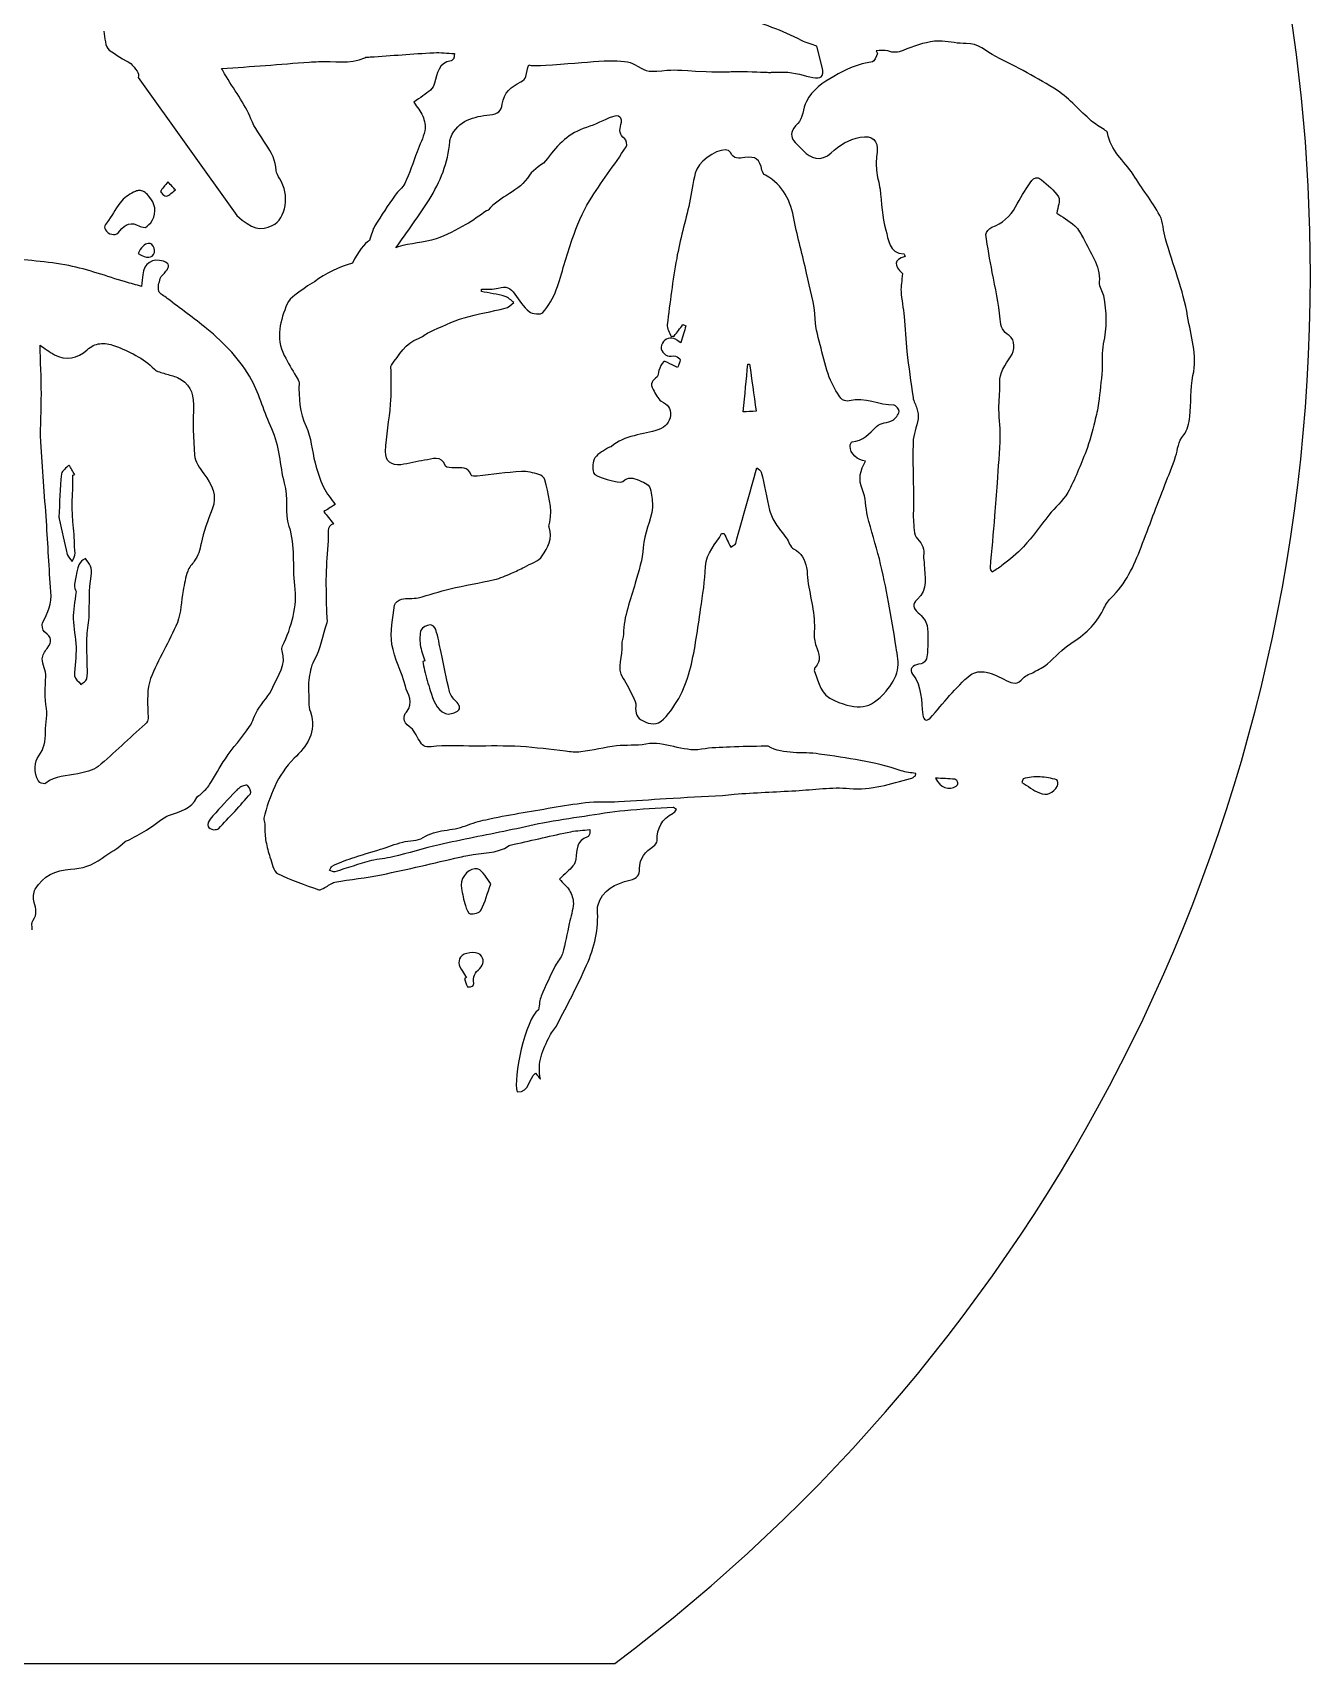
# Model space of a CAD drawing. Extents: x 41.4 to 91.4, y 155.5 to 200.5.
# Drawn here: x 72.98 to 91.42, y 155.49 to 179.03 of the extents above; entities that cross this region are included whole.
import ezdxf

# ---------------------------------------------------------------- set-up
doc = ezdxf.new("R2010")
doc.units = 0
doc.layers.add('Layer_1', color=7, linetype='CONTINUOUS')

msp = doc.modelspace()

# ---------------------------------------------------------------- linework, layer by layer
at = {"layer": 'Layer_1', "color": 7}
for points in [[(86.109748, 178.901577), (86.109748, 178.901577)], [(84.375075, 178.528953), (84.300658, 178.832675)], [(75.708315, 178.510214), (75.709969, 178.510214)], [(74.502809, 178.377369), (75.928801, 176.388585)], [(82.982153, 177.33447), (82.982153, 177.33447)], [(74.51769, 176.749079), (74.51769, 176.749079)], [(74.932204, 176.874758), (74.932204, 176.874758)], [(87.492197, 176.93043), (87.492197, 176.93043)], [(74.649432, 175.983992), (74.649432, 175.983992)], [(79.457132, 175.290563), (79.459336, 175.321983)], [(73.951042, 174.537052), (73.951042, 174.537052)], [(83.304064, 174.239949), (83.328868, 174.239949)], [(83.304064, 174.239949), (83.304064, 174.239949)], [(73.505108, 172.784187), (73.505108, 172.784187)], [(82.925928, 171.799717), (82.961206, 171.799717)], [(73.741029, 171.437019), (73.741029, 171.437019)], [(78.718503, 170.481762), (78.718503, 170.481762)], [(85.725, 168.299501), (85.727204, 168.333125)], [(86.014938, 168.268081), (86.014938, 168.268081)], [(87.521409, 168.28627), (87.521409, 168.28627)], [(76.0418, 168.162248), (76.0418, 168.162248)], [(79.361219, 166.960599), (79.361219, 166.960599)], [(79.331453, 165.749578), (79.331453, 165.749578)]]:
    msp.add_lwpolyline(points, dxfattribs=at)
at = {"layer": 'Layer_1', "color": 1}
msp.add_lwpolyline([(51.463664, 155.493119), (81.384181, 155.493119)], dxfattribs=at)
for points in [[(91.424016, 175.524832), (91.424016, 189.331848), (80.231216, 200.524649), (66.424199, 200.524649)], [(81.384181, 155.493119), (87.47877, 160.052419), (91.424016, 167.327687), (91.424016, 175.524832)]]:
    msp.add_open_spline(points, degree=3, dxfattribs=at)
at = {"layer": 'Layer_1', "color": 7}
for points in [[(84.079622, 178.9126), (83.800222, 179.057945), (83.506646, 179.159014), (83.209254, 179.252148)], [(74.005612, 179.046546), (74.023618, 178.952354), (74.025424, 178.819797), (74.086091, 178.775347)], [(84.300658, 178.832675), (84.226928, 178.858778), (84.148414, 178.876617), (84.079622, 178.9126)], [(85.996199, 178.900473), (85.84274, 178.884245), (85.690845, 178.826743), (85.545854, 178.768182)], [(86.109748, 178.901577), (86.07167, 178.904117), (86.033681, 178.904565), (85.996199, 178.900473)], [(86.454257, 178.870157), (86.340222, 178.865924), (86.223983, 178.893864), (86.109748, 178.901577)], [(86.881451, 178.682191), (86.743867, 178.751336), (86.633115, 178.876507), (86.454257, 178.870157)], [(74.086091, 178.775347), (74.185574, 178.703028), (74.291427, 178.639991), (74.39973, 178.579666)], [(77.105095, 178.608328), (77.327698, 178.62385), (77.557269, 178.561344), (77.773169, 178.664002)], [(77.773169, 178.664002), (77.796085, 178.675291), (77.825733, 178.672726), (77.852544, 178.674475)], [(77.852544, 178.674475), (78.158755, 178.696009), (78.464856, 178.719476), (78.77142, 178.736762)], [(78.77142, 178.736762), (78.869139, 178.742068), (78.967519, 178.728656), (79.070177, 178.724084)], [(79.021119, 178.618251), (78.833088, 178.591101), (78.823168, 178.434321), (78.781893, 178.297443)], [(79.058603, 178.654632), (79.049093, 178.640183), (79.035574, 178.620368), (79.021119, 178.618251)], [(79.070177, 178.724084), (79.063122, 178.679282), (79.064953, 178.66451), (79.058603, 178.654632)], [(80.600352, 178.571397), (81.178202, 178.615141), (81.522248, 178.656571), (81.669709, 178.566988)], [(85.177091, 178.726842), (85.151691, 178.683803), (85.130304, 178.606183), (85.101024, 178.603369)], [(85.326471, 178.761566), (85.275318, 178.779911), (85.211996, 178.765057), (85.154493, 178.765424)], [(85.154493, 178.765424), (85.161916, 178.752724), (85.16933, 178.739545), (85.177091, 178.726842)], [(85.545854, 178.768182), (85.466479, 178.736079), (85.404788, 178.733299), (85.326471, 178.761566)], [(87.772215, 178.188853), (87.488228, 178.373714), (87.184487, 178.528733), (86.881451, 178.682191)], [(74.39973, 178.579666), (74.42901, 178.543682), (74.459747, 178.508512), (74.489028, 178.472178)], [(74.489028, 178.472178), (74.507739, 178.449262), (74.511275, 178.402766), (74.502809, 178.377369)], [(75.751862, 178.429185), (75.73634, 178.45529), (75.722426, 178.482697), (75.708315, 178.510214)], [(75.709969, 178.510214), (76.131539, 178.532791), (76.55194, 178.570118), (76.972803, 178.601162)], [(76.131098, 177.780404), (76.044668, 178.003007), (75.879568, 178.212579), (75.751862, 178.429185)], [(76.972803, 178.601162), (77.016901, 178.604352), (77.060998, 178.605139), (77.105095, 178.608328)], [(80.027089, 178.315082), (80.057427, 178.329532), (80.097224, 178.364031), (80.100399, 178.392253)], [(80.100399, 178.392253), (80.107115, 178.454695), (80.121368, 178.510239), (80.143945, 178.559269)], [(80.143945, 178.559269), (80.165112, 178.550464), (80.26098, 178.54563), (80.600352, 178.571397)], [(81.669709, 178.566988), (81.816818, 178.477383), (81.841732, 178.4524), (82.063277, 178.476036)], [(82.063277, 178.476036), (82.284468, 178.499658), (82.235257, 178.482313), (82.702688, 178.465013)], [(82.702688, 178.465013), (83.169766, 178.447374), (82.97265, 178.479415), (83.36635, 178.462258)], [(83.36635, 178.462258), (83.759698, 178.445322), (83.514032, 178.455982), (83.821654, 178.455643)], [(83.821654, 178.455643), (84.128923, 178.455925), (84.449511, 178.225564), (84.375075, 178.528953)], [(84.544848, 178.393907), (84.387157, 178.307476), (84.235307, 178.19851), (84.148524, 178.03341)], [(85.101024, 178.603369), (84.895707, 178.582908), (84.718062, 178.489157), (84.544848, 178.393907)], [(78.724015, 178.197122), (78.654165, 178.139266), (78.576729, 178.09012), (78.481479, 178.022387)], [(78.781893, 178.297443), (78.770971, 178.26146), (78.751884, 178.220405), (78.724015, 178.197122)], [(79.758094, 177.993174), (79.781039, 178.160391), (79.88633, 178.24876), (80.027089, 178.315082)], [(88.261142, 177.753395), (88.0971, 177.897328), (87.95319, 178.071383), (87.772215, 178.188853)], [(78.481479, 178.022387), (78.530162, 177.949715), (78.583499, 177.891441), (78.611016, 177.822297)], [(79.579501, 177.839383), (79.69627, 177.851744), (79.745041, 177.897571), (79.758094, 177.993174)], [(84.148524, 178.03341), (84.09596, 177.932869), (84.101339, 177.785563), (84.027258, 177.71536)], [(76.497104, 177.037917), (76.488298, 177.316258), (76.230934, 177.523582), (76.131098, 177.780404)], [(78.611016, 177.822297), (78.636783, 177.757033), (78.65454, 177.676752), (78.640782, 177.610077)], [(79.01616, 177.514167), (79.121993, 177.762169), (79.351607, 177.815747), (79.579501, 177.839383)], [(81.349452, 177.812374), (81.222452, 177.76616), (81.103038, 177.698051), (80.974627, 177.657482)], [(81.47127, 177.699375), (81.498787, 177.800975), (81.449652, 177.849063), (81.349452, 177.812374)], [(81.529149, 177.495424), (81.445893, 177.551163), (81.449045, 177.617883), (81.47127, 177.699375)], [(84.027258, 177.71536), (83.821939, 177.520627), (84.01168, 177.428594), (84.109388, 177.319589)], [(88.448004, 177.626062), (88.385915, 177.669101), (88.317586, 177.704006), (88.261142, 177.753395)], [(78.640782, 177.610077), (78.619248, 177.505655), (78.56789, 177.408359), (78.529437, 177.307461)], [(78.703068, 176.615134), (78.862877, 176.869839), (78.979248, 177.147918), (79.001826, 177.455188)], [(79.001826, 177.455188), (79.003237, 177.471754), (79.009443, 177.498644), (79.01616, 177.514167)], [(80.974627, 177.657482), (80.72733, 177.578812), (80.557378, 177.417088), (80.412387, 177.208243)], [(81.548441, 177.376914), (81.565742, 177.40268), (81.552799, 177.479549), (81.529149, 177.495424)], [(84.506263, 177.290373), (84.620563, 177.402556), (84.75947, 177.486585), (84.927392, 177.516924)], [(84.927392, 177.516924), (85.101311, 177.547968), (85.191402, 177.471901), (85.168825, 177.299743)], [(88.497063, 177.57921), (88.494523, 177.596849), (88.467054, 177.613009), (88.448004, 177.626062)], [(88.864172, 176.978385), (88.738936, 177.176646), (88.53093, 177.324505), (88.497063, 177.57921)], [(78.529437, 177.307461), (78.471228, 177.154356), (78.421134, 176.99737), (78.353048, 176.84885)], [(80.412387, 177.208243), (80.34677, 177.113346), (80.210928, 177.064925), (80.151661, 176.967911)], [(81.019275, 176.600252), (81.182258, 176.866952), (81.374875, 177.115858), (81.548441, 177.376914)], [(82.982153, 177.33447), (82.819875, 177.335035), (82.581685, 177.154774), (82.543938, 176.996024)], [(83.052708, 177.296988), (83.043903, 177.316744), (83.006494, 177.334117), (82.982153, 177.33447)], [(83.259964, 177.222022), (83.173536, 177.208983), (83.097864, 177.197496), (83.052708, 177.296988)], [(83.507461, 177.042878), (83.476417, 177.197748), (83.417314, 177.246363), (83.259964, 177.222022)], [(84.109388, 177.319589), (84.197935, 177.219752), (84.363035, 177.150673), (84.506263, 177.290373)], [(85.168825, 177.299743), (85.157536, 177.214021), (85.153655, 177.125648), (85.161106, 177.03957)], [(76.547816, 176.916098), (76.523827, 176.953845), (76.498515, 177.000875), (76.497104, 177.037917)], [(82.543938, 176.996024), (82.510424, 176.855265), (82.492652, 176.710849), (82.461255, 176.569383)], [(83.559275, 176.966811), (83.535286, 176.980216), (83.513106, 177.014656), (83.507461, 177.042878)], [(85.161106, 177.03957), (85.169234, 176.948201), (85.199118, 176.858638), (85.211818, 176.767271)], [(89.25002, 176.388585), (89.135368, 176.593197), (88.989408, 176.779771), (88.864172, 176.978385)], [(74.464774, 176.735298), (74.39316, 176.701432), (74.318041, 176.658813), (74.266888, 176.600252)], [(74.51769, 176.749079), (74.501039, 176.748515), (74.483383, 176.744104), (74.464774, 176.735298)], [(74.65329, 176.671358), (74.610163, 176.719514), (74.567663, 176.751131), (74.51769, 176.749079)], [(74.932204, 176.874758), (74.88846, 176.818314), (74.849897, 176.779266), (74.828025, 176.731993)], [(74.909604, 176.664192), (74.957934, 176.681493), (74.997203, 176.723789), (75.040242, 176.756245)], [(75.040242, 176.756245), (75.012725, 176.786231), (74.985474, 176.816194), (74.932204, 176.874758)], [(76.439779, 176.242513), (76.640157, 176.340588), (76.694572, 176.688204), (76.547816, 176.916098)], [(78.353048, 176.84885), (78.323767, 176.784292), (78.253917, 176.739402), (78.211937, 176.679077)], [(80.151661, 176.967911), (80.006317, 176.729786), (79.72156, 176.66816), (79.554697, 176.463549)], [(83.973238, 176.31748), (83.922791, 176.595116), (83.818214, 176.826052), (83.559275, 176.966811)], [(85.211818, 176.767271), (85.239674, 176.570066), (85.237049, 176.364444), (85.295605, 176.177469)], [(87.169185, 176.513158), (87.232685, 176.631694), (87.305069, 176.745732), (87.378094, 176.859324)], [(87.378094, 176.859324), (87.406934, 176.904036), (87.445943, 176.940183), (87.492197, 176.93043)], [(87.492197, 176.93043), (87.507606, 176.927184), (87.523769, 176.91859), (87.540702, 176.903971)], [(87.540702, 176.903971), (87.629249, 176.827418), (87.728182, 176.752387), (87.787096, 176.655373)], [(74.266888, 176.600252), (74.192452, 176.514527), (74.141697, 176.408253), (74.073964, 176.315826)], [(74.706757, 176.313068), (74.772373, 176.441832), (74.754537, 176.558469), (74.65329, 176.671358)], [(74.828025, 176.731993), (74.823791, 176.722821), (74.891612, 176.657842), (74.909604, 176.664192)], [(78.211937, 176.679077), (78.111042, 176.534085), (78.011867, 176.387284), (77.919792, 176.237001)], [(78.224064, 175.922809), (78.388456, 176.150703), (78.553843, 176.377714), (78.703068, 176.615134)], [(80.769576, 176.046281), (80.838367, 176.236428), (80.9145, 176.428449), (81.019275, 176.600252)], [(82.461255, 176.569383), (82.401283, 176.301624), (82.325633, 176.036688), (82.276597, 175.766813)], [(86.824673, 176.216605), (86.976368, 176.275166), (87.091221, 176.368169), (87.169185, 176.513158)], [(87.787096, 176.655373), (87.818141, 176.60422), (87.774345, 176.507934), (87.763395, 176.422209)], [(74.073964, 176.315826), (74.036216, 176.263967), (73.986461, 176.217643), (74.048606, 176.15873)], [(74.239879, 176.165342), (74.317138, 176.266942), (74.404581, 176.30189), (74.520998, 176.23204)], [(74.608092, 176.216055), (74.634194, 176.240749), (74.684884, 176.269677), (74.706757, 176.313068)], [(75.928801, 176.388585), (76.144349, 176.188208), (76.273268, 176.161021), (76.439779, 176.242513)], [(79.532096, 176.453629), (79.43226, 176.387307), (79.336657, 176.313599), (79.232235, 176.255743)], [(79.554697, 176.463549), (79.550096, 176.457905), (79.538813, 176.458201), (79.532096, 176.453629)], [(84.150177, 175.553493), (84.100083, 175.809962), (84.019805, 176.060305), (83.973238, 176.31748)], [(87.763395, 176.422209), (87.83889, 176.370351), (87.938503, 176.313091), (88.022464, 176.238655)], [(89.331602, 176.052343), (89.2995, 176.163821), (89.304001, 176.291924), (89.25002, 176.388585)], [(74.048606, 176.15873), (74.109989, 176.100521), (74.182729, 176.090587), (74.239879, 176.165342)], [(74.520998, 176.23204), (74.537226, 176.222162), (74.560814, 176.224154), (74.608092, 176.216055)], [(77.919792, 176.237001), (77.885925, 176.181262), (77.87316, 176.112713), (77.843174, 176.026988)], [(78.80394, 176.051793), (78.627199, 175.996054), (78.436193, 175.986241), (78.257688, 175.934383)], [(79.232235, 176.255743), (79.093593, 176.179543), (78.953518, 176.098712), (78.80394, 176.051793)], [(80.538063, 175.315368), (80.625199, 175.555609), (80.682792, 175.806039), (80.769576, 176.046281)], [(85.295605, 176.177469), (85.336527, 176.046944), (85.331608, 175.841625), (85.556327, 175.833511)], [(86.74034, 176.112425), (86.736445, 176.144175), (86.786926, 176.202138), (86.824673, 176.216605)], [(86.831842, 175.566173), (86.799383, 175.748203), (86.762565, 175.929334), (86.74034, 176.112425)], [(88.022464, 176.238655), (88.076442, 176.19103), (88.116193, 176.121022), (88.14759, 176.053997)], [(88.14759, 176.053997), (88.241782, 175.852561), (88.395395, 175.673858), (88.376345, 175.427266)], [(89.651307, 174.933377), (89.587807, 175.313672), (89.439552, 175.679457), (89.331602, 176.052343)], [(74.649432, 175.983992), (74.596648, 175.979787), (74.536379, 175.922543), (74.502258, 175.836818)], [(74.502258, 175.836818), (74.6282, 175.76203), (74.707837, 175.764609), (74.738176, 175.851703)], [(74.69849, 175.96966), (74.683758, 175.981034), (74.667025, 175.985403), (74.649432, 175.983992)], [(74.738176, 175.851703), (74.749465, 175.884153), (74.727057, 175.948141), (74.69849, 175.96966)], [(77.843174, 176.026988), (77.768385, 175.990652), (77.679485, 175.862439), (77.59623, 175.701219)], [(78.257688, 175.934383), (78.246399, 175.930855), (78.235364, 175.926336), (78.224064, 175.922809)], [(85.573416, 175.793825), (85.408668, 175.746552), (85.409131, 175.674275), (85.536484, 175.547981)], [(85.556327, 175.833511), (85.562338, 175.833231), (85.567404, 175.80828), (85.573416, 175.793825)], [(73.50125, 175.663737), (73.189747, 175.723357), (72.869956, 175.744258), (72.553158, 175.771775)], [(74.322009, 175.428369), (74.048959, 175.508447), (73.779944, 175.610115), (73.50125, 175.663737)], [(74.868264, 175.726577), (74.710219, 175.776671), (74.586945, 175.699004), (74.568953, 175.531445)], [(74.823063, 175.476875), (74.83613, 175.516386), (74.876223, 175.547033), (74.904092, 175.581605)], [(74.904092, 175.581605), (74.954186, 175.645105), (74.967042, 175.694827), (74.868264, 175.726577)], [(77.59623, 175.701219), (77.396205, 175.6416), (77.214081, 175.554949), (77.047217, 175.431124)], [(82.276597, 175.766813), (82.219094, 175.450374), (82.179098, 175.130072), (82.140998, 174.810455)], [(86.945391, 174.892588), (86.930574, 175.118718), (86.8717, 175.341451), (86.831842, 175.566173)], [(74.553521, 175.363326), (74.46956, 175.386976), (74.395386, 175.406836), (74.322009, 175.428369)], [(74.568953, 175.531445), (74.563647, 175.480293), (74.559533, 175.428942), (74.553521, 175.363326)], [(74.801566, 175.297178), (74.785, 175.350448), (74.803533, 175.419725), (74.823063, 175.476875)], [(76.916579, 175.348441), (76.823799, 175.2733), (76.691552, 175.211146), (76.653099, 175.113074)], [(77.047217, 175.431124), (77.005942, 175.400785), (76.956443, 175.380547), (76.916579, 175.348441)], [(79.459336, 175.321983), (79.540828, 175.326922), (79.626023, 175.317569), (79.70187, 175.340175)], [(79.70187, 175.340175), (79.811584, 175.372981), (79.879715, 175.343392), (79.941098, 175.253081)], [(84.277508, 174.88873), (84.274968, 175.120505), (84.193216, 175.332301), (84.150177, 175.553493)], [(85.536484, 175.547981), (85.526973, 175.4425), (85.510599, 175.366653), (85.515537, 175.292217)], [(88.376345, 175.427266), (88.371773, 175.363413), (88.421568, 175.297509), (88.435327, 175.230481)], [(74.922834, 175.191345), (74.879443, 175.224859), (74.815325, 175.253434), (74.801566, 175.297178)], [(75.493894, 174.75313), (75.308333, 174.904825), (75.112982, 175.045295), (74.922834, 175.191345)], [(76.653099, 175.113074), (76.559613, 174.875654), (76.478805, 174.621939), (76.61286, 174.366175)], [(79.799437, 175.219457), (79.687253, 175.251207), (79.571432, 175.267633), (79.457132, 175.290563)], [(79.927868, 175.129609), (79.885182, 175.160653), (79.846709, 175.206052), (79.799437, 175.219457)], [(79.803295, 175.04803), (79.848803, 175.058952), (79.886593, 175.10174), (79.927868, 175.129609)], [(79.941098, 175.253081), (80.002482, 175.163123), (80.0636, 175.0673), (80.14615, 175.000625)], [(80.345139, 174.985743), (80.426983, 175.081346), (80.495024, 175.196834), (80.538063, 175.315368)], [(85.515537, 175.292217), (85.523299, 175.171214), (85.548193, 175.050522), (85.560188, 174.929519)], [(88.435327, 175.230481), (88.483657, 174.998353), (88.485689, 174.768342), (88.433673, 174.533745)], [(78.706926, 174.703521), (78.872026, 174.776549), (79.035077, 174.858566), (79.20688, 174.910777)], [(79.20688, 174.910777), (79.401614, 174.970396), (79.605386, 174.998641), (79.803295, 175.04803)], [(80.14615, 175.000625), (80.190952, 174.964642), (80.317622, 174.95396), (80.345139, 174.985743)], [(84.361294, 174.470355), (84.32778, 174.608644), (84.278566, 174.74903), (84.277508, 174.88873)], [(85.560188, 174.929519), (85.576416, 174.760891), (85.582625, 174.591578), (85.600977, 174.422953)], [(87.074925, 174.655013), (86.990259, 174.712516), (86.952447, 174.776524), (86.945391, 174.892588)], [(89.729028, 174.076237), (89.796761, 174.37504), (89.69752, 174.655035), (89.651307, 174.933377)], [(76.139367, 174.013951), (75.981676, 174.304287), (75.749658, 174.543227), (75.493894, 174.75313)], [(78.54983, 174.612569), (78.605922, 174.631281), (78.65154, 174.67883), (78.706926, 174.703521)], [(82.267778, 174.598238), (82.185228, 174.642688), (82.111873, 174.61249), (82.069892, 174.544771)], [(82.140998, 174.810455), (82.135015, 174.756833), (82.176363, 174.698026), (82.196119, 174.641232)], [(82.196119, 174.641232), (82.210935, 174.642925), (82.226503, 174.644994), (82.241319, 174.646744)], [(82.241319, 174.646744), (82.2833, 174.70213), (82.324818, 174.757079), (82.366445, 174.812109)], [(82.408339, 174.796674), (82.386833, 174.719769), (82.365144, 174.642423), (82.338333, 174.547526)], [(82.366445, 174.812109), (82.380557, 174.80717), (82.394583, 174.80198), (82.408339, 174.796674)], [(87.096425, 174.347436), (87.158514, 174.437041), (87.168787, 174.591513), (87.074925, 174.655013)], [(73.106029, 173.813308), (73.104618, 174.048963), (73.093636, 174.285192), (73.087286, 174.515556)], [(73.087286, 174.515556), (73.152903, 174.471458), (73.219953, 174.417616), (73.295095, 174.377752)], [(73.295095, 174.377752), (73.455962, 174.292027), (73.629551, 174.321152), (73.767487, 174.448858)], [(73.767487, 174.448858), (73.823579, 174.500541), (73.884852, 174.528851), (73.951042, 174.537052)], [(73.951042, 174.537052), (74.017231, 174.545265), (74.087942, 174.533666), (74.163259, 174.505633)], [(74.163259, 174.505633), (74.375984, 174.427316), (74.574135, 174.331318), (74.738176, 174.169393)], [(78.15957, 174.227271), (78.272107, 174.372266), (78.355802, 174.546953), (78.54983, 174.612569)], [(82.069892, 174.544771), (82.021209, 174.466455), (82.072799, 174.400463), (82.142652, 174.363421)], [(82.338333, 174.547526), (82.298822, 174.576101), (82.284358, 174.589066), (82.267778, 174.598238)], [(84.479805, 174.051983), (84.428652, 174.18745), (84.395866, 174.329597), (84.361294, 174.470355)], [(85.600977, 174.422953), (85.625333, 174.201406), (85.65526, 173.980677), (85.688068, 173.759841)], [(88.433673, 174.533745), (88.407229, 174.412742), (88.426646, 174.281749), (88.417135, 174.156162)], [(74.738176, 174.169393), (74.775218, 174.133057), (74.839997, 174.122496), (74.893619, 174.103799)], [(76.61286, 174.366175), (76.666482, 174.263867), (76.725992, 174.164257), (76.782083, 174.063007)], [(78.156263, 174.134115), (78.156545, 174.165865), (78.14371, 174.207163), (78.15957, 174.227271)], [(82.020283, 174.148447), (82.008289, 174.120224), (82.015629, 174.074363), (81.996579, 174.060252)], [(82.090839, 174.277981), (82.054855, 174.251875), (82.039686, 174.19466), (82.020283, 174.148447)], [(82.211003, 174.230576), (82.169728, 174.248215), (82.109889, 174.291386), (82.090839, 174.277981)], [(82.142652, 174.363421), (82.174049, 174.346854), (82.223062, 174.366528), (82.261162, 174.357356)], [(82.289275, 174.194748), (82.26283, 174.206742), (82.237109, 174.218934), (82.211003, 174.230576)], [(82.261162, 174.357356), (82.287268, 174.351006), (82.32786, 174.322431), (82.32786, 174.304439)], [(82.32786, 174.304439), (82.327296, 174.26775), (82.303025, 174.231437), (82.289275, 174.194748)], [(83.236813, 173.553686), (83.261169, 173.802041), (83.282536, 174.021226), (83.304064, 174.239949)], [(83.328868, 174.239949), (83.359207, 174.024401), (83.389103, 173.809139), (83.423675, 173.563606)], [(86.939326, 173.984185), (86.931904, 174.102718), (87.020925, 174.238427), (87.096425, 174.347436)], [(88.417135, 174.156162), (88.404435, 173.997057), (88.386488, 173.83906), (88.365322, 173.681016)], [(74.893619, 174.103799), (74.951827, 174.083677), (75.014269, 174.074428), (75.070008, 174.048675)], [(75.070008, 174.048675), (75.23546, 173.973181), (75.301122, 173.837824), (75.300417, 173.658966)], [(76.432063, 173.310049), (76.322349, 173.539002), (76.260017, 173.791701), (76.139367, 174.013951)], [(76.782083, 174.063007), (76.799017, 174.032668), (76.828695, 174.000743), (76.827284, 173.970404)], [(76.827284, 173.970404), (76.817068, 173.753798), (76.835722, 173.54954), (76.928156, 173.344223)], [(78.146893, 173.665581), (78.159593, 173.821156), (78.153808, 173.977835), (78.156263, 174.134115)], [(81.996579, 174.060252), (81.929199, 174.011219), (81.884133, 173.961562), (81.937047, 173.877248)], [(84.64627, 173.748814), (84.581712, 173.844064), (84.520374, 173.945091), (84.479805, 174.051983)], [(86.928853, 173.641327), (86.934159, 173.75598), (86.946382, 173.866357), (86.939326, 173.984185)], [(89.683277, 173.484231), (89.705855, 173.680728), (89.686353, 173.885384), (89.729028, 174.076237)], [(73.098863, 173.119326), (73.087913, 173.350043), (73.107779, 173.581885), (73.106029, 173.813308)], [(81.937047, 173.877248), (81.973736, 173.81869), (81.999732, 173.737706), (82.053354, 173.709128)], [(82.053354, 173.709128), (82.145076, 173.660798), (82.199494, 173.605787), (82.187852, 173.502423)], [(84.768642, 173.710782), (84.733011, 173.700566), (84.665673, 173.720236), (84.64627, 173.748814)], [(85.414666, 173.649046), (85.197002, 173.646224), (84.993009, 173.775693), (84.768642, 173.710782)], [(85.688068, 173.759841), (85.696196, 173.705157), (85.729631, 173.654865), (85.743742, 173.600537)], [(88.365322, 173.681016), (88.353327, 173.591055), (88.334232, 173.501164), (88.311301, 173.413675)], [(75.300417, 173.658966), (75.299288, 173.415902), (75.294374, 173.172113), (75.316952, 172.930813)], [(78.074684, 172.979869), (78.087384, 173.209174), (78.128549, 173.436628), (78.146893, 173.665581)], [(82.187852, 173.502423), (82.176225, 173.399765), (82.117164, 173.33787), (82.016975, 173.300126)], [(83.423675, 173.563606), (83.358411, 173.560078), (83.285849, 173.556169), (83.236813, 173.553686)], [(85.396476, 173.432968), (85.438457, 173.455913), (85.474881, 173.510272), (85.486875, 173.557544)], [(85.486875, 173.557544), (85.493225, 173.581871), (85.440066, 173.649399), (85.414666, 173.649046)], [(85.761381, 173.452261), (85.742331, 173.337608), (85.691994, 173.225202), (85.689172, 173.11161)], [(85.743742, 173.600537), (85.756075, 173.552207), (85.769142, 173.499886), (85.761381, 173.452261)], [(86.947045, 173.204216), (86.950939, 173.34956), (86.922192, 173.496335), (86.928853, 173.641327)], [(89.595633, 173.221855), (89.652077, 173.286413), (89.673046, 173.393214), (89.683277, 173.484231)], [(76.617822, 172.525118), (76.545855, 172.783352), (76.552713, 173.058518), (76.432063, 173.310049)], [(76.928156, 173.344223), (77.001181, 173.182298), (77.010376, 172.992989), (77.05659, 172.818364)], [(82.016975, 173.300126), (81.789081, 173.214751), (81.524938, 173.22803), (81.331263, 173.049874)], [(84.808328, 173.12098), (84.967784, 173.132269), (85.057787, 173.240969), (85.162209, 173.342569)], [(85.162209, 173.342569), (85.217243, 173.395839), (85.323099, 173.393104), (85.396476, 173.432968)], [(86.905702, 172.527873), (86.921224, 172.753298), (86.941048, 172.978791), (86.947045, 173.204216)], [(88.311301, 173.413675), (88.273201, 173.270092), (88.238894, 173.124621), (88.185625, 172.987034)], [(89.477675, 172.907109), (89.511892, 173.013648), (89.511672, 173.125193), (89.595633, 173.221855)], [(73.179342, 171.975556), (73.153236, 172.356908), (73.117208, 172.73762), (73.098863, 173.119326)], [(78.29627, 172.790802), (78.157276, 172.774236), (78.066923, 172.842285), (78.074684, 172.979869)], [(81.307562, 173.045466), (81.235595, 172.995724), (81.144821, 172.958307), (81.097549, 172.890574)], [(81.331263, 173.049874), (81.326324, 173.045274), (81.313912, 173.049676), (81.307562, 173.045466)], [(84.779115, 173.059797), (84.779398, 173.080964), (84.796698, 173.120277), (84.808328, 173.12098)], [(85.003459, 172.843169), (84.885632, 172.848446), (84.779115, 172.953258), (84.779115, 173.059797)], [(85.689172, 173.11161), (85.681749, 172.824096), (85.694249, 172.536275), (85.697438, 172.248408)], [(88.185625, 172.987034), (88.106603, 172.783129), (88.025972, 172.578365), (87.920491, 172.387865)], [(73.505108, 172.784187), (73.467714, 172.742912), (73.401657, 172.704967), (73.39707, 172.660165)], [(73.58724, 172.651895), (73.559724, 172.695993), (73.532625, 172.74009), (73.505108, 172.784187)], [(75.316952, 172.930813), (75.325419, 172.836974), (75.391631, 172.741148), (75.450898, 172.660715)], [(77.05659, 172.818364), (77.087987, 172.69842), (77.124585, 172.577259), (77.177855, 172.466137)], [(78.638025, 172.854192), (78.523372, 172.838331), (78.411276, 172.804914), (78.29627, 172.790802)], [(78.941744, 172.769306), (78.876833, 172.942519), (78.748444, 172.869365), (78.638025, 172.854192)], [(79.067423, 172.743951), (79.023678, 172.74508), (78.949858, 172.7478), (78.941744, 172.769306)], [(79.310507, 172.640872), (79.268526, 172.775636), (79.163026, 172.74219), (79.067423, 172.743951)], [(81.097549, 172.890574), (81.060155, 172.837304), (81.060098, 172.742692), (81.073845, 172.672842)], [(83.128225, 171.655851), (83.230178, 172.014626), (83.328736, 172.37457), (83.431394, 172.747809)], [(83.431394, 172.747809), (83.45575, 172.725936), (83.491894, 172.708958), (83.497539, 172.684969)], [(84.958812, 172.430309), (84.892842, 172.58412), (84.925143, 172.710877), (85.003459, 172.843169)], [(89.323884, 172.49921), (89.375742, 172.63503), (89.433214, 172.76882), (89.477675, 172.907109)], [(73.39707, 172.660165), (73.375198, 172.452026), (73.370175, 172.242089), (73.359589, 172.032881)], [(73.570152, 171.877438), (73.534521, 172.12756), (73.561363, 172.386361), (73.562436, 172.641425)], [(73.562436, 172.641425), (73.570564, 172.64495), (73.579112, 172.648368), (73.58724, 172.651895)], [(75.450898, 172.660715), (75.566609, 172.504082), (75.649579, 172.349477), (75.571615, 172.146983)], [(76.684519, 171.901142), (76.621372, 172.094111), (76.676391, 172.314863), (76.617822, 172.525118)], [(79.396497, 172.624336), (79.367922, 172.621514), (79.31474, 172.627466), (79.310507, 172.640872)], [(80.035355, 172.693789), (79.821572, 172.679339), (79.609575, 172.646914), (79.396497, 172.624336)], [(80.287261, 172.650795), (80.205416, 172.673739), (80.118258, 172.699436), (80.035355, 172.693789)], [(80.375455, 172.574727), (80.3684, 172.606122), (80.321833, 172.64127), (80.287261, 172.650795)], [(80.44491, 171.95957), (80.487243, 172.171943), (80.421316, 172.372586), (80.375455, 172.574727)], [(81.073845, 172.672842), (81.084428, 172.618161), (81.455991, 172.510875), (81.499383, 172.548269)], [(81.499383, 172.548269), (81.58158, 172.619883), (81.645633, 172.602696), (81.738061, 172.563151)], [(81.738061, 172.563151), (81.817789, 172.528931), (81.890526, 172.51149), (81.902873, 172.41377)], [(83.497539, 172.684969), (83.540577, 172.501877), (83.573453, 172.316494), (83.618256, 172.133755)], [(86.870977, 172.05438), (86.884383, 172.212072), (86.894769, 172.369828), (86.905702, 172.527873)], [(88.981029, 171.602382), (89.093565, 171.90189), (89.209584, 172.200408), (89.323884, 172.49921)], [(77.177855, 172.466137), (77.222658, 172.372651), (77.294715, 172.29248), (77.347631, 172.216988)], [(81.902873, 172.41377), (81.912751, 172.33369), (81.932407, 172.252266), (81.926024, 172.172891)], [(85.032122, 172.049419), (85.000725, 172.175008), (85.008556, 172.314245), (84.958812, 172.430309)], [(87.920491, 172.387865), (87.853816, 172.267215), (87.738545, 172.173661), (87.649293, 172.0643)], [(73.359589, 172.032881), (73.359306, 172.025122), (73.363351, 172.017308), (73.3651, 172.00918)], [(75.571615, 172.146983), (75.509526, 171.986116), (75.443357, 171.823774), (75.412312, 171.655851)], [(77.347631, 172.216988), (77.27249, 172.170419), (77.226871, 172.142332), (77.181716, 172.114463)], [(77.181716, 172.114463), (77.226871, 172.058371), (77.272224, 172.002279), (77.323377, 171.938074)], [(81.926024, 172.172891), (81.910501, 171.976041), (81.800787, 171.80274), (81.793732, 171.597423)], [(83.618256, 172.133755), (83.634823, 172.065669), (83.669056, 171.999499), (83.706451, 171.939174)], [(85.201895, 171.434262), (85.151095, 171.640992), (85.083275, 171.843044), (85.032122, 172.049419)], [(85.697438, 172.248408), (85.698003, 172.165152), (85.685819, 172.081454), (85.69358, 171.999257)], [(86.805381, 171.304727), (86.825842, 171.554847), (86.849811, 171.804261), (86.870977, 172.05438)], [(87.649293, 172.0643), (87.526526, 171.912959), (87.414916, 171.751629), (87.284388, 171.607343)], [(73.244383, 170.958012), (73.216527, 171.296678), (73.201911, 171.636183), (73.179342, 171.975556)], [(73.3651, 172.00918), (73.402848, 171.838082), (73.437617, 171.666232), (73.480303, 171.496548)], [(73.592752, 171.514187), (73.581463, 171.634837), (73.587791, 171.755027), (73.570152, 171.877438)], [(76.766098, 171.04841), (76.729057, 171.331338), (76.778008, 171.617156), (76.684519, 171.901142)], [(77.323377, 171.938074), (77.210841, 171.906324), (77.253064, 171.788451), (77.245656, 171.690026)], [(80.335769, 171.475605), (80.410205, 171.592727), (80.49551, 171.727753), (80.435537, 171.887911)], [(80.435537, 171.887911), (80.428115, 171.907667), (80.439971, 171.935579), (80.44491, 171.95957)], [(82.691661, 171.322366), (82.698011, 171.526977), (82.849728, 171.640261), (82.925928, 171.799717)], [(82.961206, 171.799717), (82.991545, 171.735511), (83.021797, 171.671043), (83.056016, 171.599077)], [(83.706451, 171.939174), (83.751253, 171.867913), (83.809352, 171.805472), (83.858035, 171.736327)], [(85.69358, 171.999257), (85.702752, 171.902948), (85.695556, 171.776942), (85.752009, 171.719792)], [(75.412312, 171.655851), (75.394335, 171.558485), (75.368833, 171.476045), (75.313094, 171.398434)], [(77.245656, 171.690026), (77.233323, 171.525984), (77.218506, 171.362383), (77.21534, 171.198341)], [(81.793732, 171.597423), (81.787721, 171.424915), (81.723882, 171.253727), (81.679079, 171.083688)], [(83.056016, 171.599077), (83.086355, 171.622021), (83.122228, 171.635038), (83.128225, 171.655851)], [(83.858035, 171.736327), (83.895782, 171.683058), (83.91448, 171.59987), (83.963868, 171.574823)], [(83.963868, 171.574823), (84.081343, 171.516261), (84.126028, 171.419976), (84.150731, 171.306381)], [(85.752009, 171.719792), (85.830325, 171.641122), (85.852398, 171.572728), (85.840756, 171.473951)], [(87.284388, 171.607343), (87.193018, 171.50539), (87.078939, 171.423083), (86.9724, 171.335594)], [(88.543364, 170.865959), (88.7575, 171.071982), (88.878723, 171.330743), (88.981029, 171.602382)], [(73.480303, 171.496548), (73.490181, 171.458448), (73.527621, 171.427689), (73.551963, 171.393472)], [(73.551963, 171.393472), (73.566412, 171.434042), (73.59628, 171.475382), (73.592752, 171.514187)], [(73.741029, 171.437019), (73.645779, 171.377047), (73.643552, 171.377355), (73.583933, 171.065499)], [(73.824262, 171.184563), (73.846134, 171.30486), (73.802051, 171.363994), (73.741029, 171.437019)], [(75.313094, 171.398434), (75.279933, 171.351867), (75.236476, 171.30843), (75.218838, 171.256219)], [(80.077798, 171.314097), (80.167757, 171.363839), (80.286733, 171.397996), (80.335769, 171.475605)], [(82.62276, 170.706106), (82.653451, 170.910717), (82.685311, 171.116344), (82.691661, 171.322366)], [(85.335291, 170.805327), (85.295427, 171.015582), (85.253048, 171.226126), (85.201895, 171.434262)], [(85.850126, 171.356541), (85.845893, 171.180505), (85.919711, 170.991063), (85.746497, 170.845013)], [(85.840756, 171.473951), (85.836156, 171.435851), (85.850832, 171.395699), (85.850126, 171.356541)], [(86.9724, 171.335594), (86.930772, 171.301377), (86.881098, 171.275752), (86.828534, 171.241888)], [(73.794496, 170.585391), (73.805079, 170.785416), (73.788626, 170.989477), (73.824262, 171.184563)], [(75.218838, 171.256219), (75.187793, 171.165202), (75.169779, 171.069247), (75.15214, 170.973997)], [(77.21534, 171.198341), (77.211812, 171.012427), (77.219316, 170.826073), (77.222505, 170.640512)], [(79.006787, 171.000455), (79.218454, 171.049844), (79.434179, 171.08462), (79.646199, 171.133297)], [(79.646199, 171.133297), (79.730513, 171.152686), (79.811056, 171.190933), (79.891489, 171.224799)], [(79.891489, 171.224799), (79.954989, 171.250905), (80.017826, 171.280936), (80.077798, 171.314097)], [(84.150731, 171.306381), (84.164136, 171.244998), (84.161187, 171.18066), (84.17002, 171.117865)], [(84.17002, 171.117865), (84.20424, 170.871626), (84.280265, 170.631227), (84.262626, 170.377582)], [(86.828534, 171.241888), (86.820406, 171.262349), (86.803603, 171.284266), (86.805381, 171.304727)], [(73.123668, 170.510977), (73.198809, 170.652089), (73.258141, 170.79009), (73.244383, 170.958012)], [(73.607634, 170.960769), (73.590333, 170.807664), (73.56453, 170.687894), (73.566294, 170.568302)], [(73.583933, 171.065499), (73.576172, 171.02493), (73.6034, 170.977702), (73.607634, 170.960769)], [(75.15214, 170.973997), (75.123565, 170.820539), (75.126768, 170.654293), (75.068907, 170.513182)], [(76.589159, 170.175285), (76.716159, 170.452922), (76.806315, 170.742905), (76.766098, 171.04841)], [(78.30509, 170.850525), (78.382701, 170.868164), (78.467811, 170.854016), (78.545422, 170.872022)], [(78.545422, 170.872022), (78.700644, 170.90871), (78.851565, 170.964472), (79.006787, 171.000455)], [(81.679079, 171.083688), (81.615579, 170.839566), (81.508202, 170.605257), (81.508202, 170.345612)], [(88.432019, 170.696186), (88.462005, 170.756511), (88.495739, 170.819745), (88.543364, 170.865959)], [(77.222505, 170.640512), (77.223634, 170.596059), (77.237889, 170.546831), (77.224709, 170.50767)], [(78.166736, 170.198436), (78.138881, 170.381175), (78.181101, 170.575953), (78.203668, 170.763984)], [(78.203668, 170.763984), (78.207901, 170.797851), (78.265226, 170.841352), (78.30509, 170.850525)], [(82.476687, 169.861093), (82.544068, 170.138376), (82.580426, 170.423531), (82.62276, 170.706106)], [(85.443881, 170.153238), (85.411778, 170.370902), (85.37586, 170.588721), (85.335291, 170.805327)], [(85.746497, 170.845013), (85.674177, 170.784335), (85.683852, 170.718058), (85.764686, 170.652089)], [(85.764686, 170.652089), (85.820431, 170.606227), (85.880685, 170.536708), (85.890916, 170.470738)], [(87.964035, 170.210013), (88.164413, 170.334191), (88.327244, 170.483814), (88.432019, 170.696186)], [(73.153434, 170.378686), (73.124859, 170.403042), (73.107087, 170.47958), (73.123668, 170.510977)], [(73.566294, 170.568302), (73.568269, 170.43213), (73.605365, 170.296378), (73.608187, 170.159853)], [(73.76418, 170.28608), (73.767002, 170.386269), (73.789551, 170.485555), (73.794496, 170.585391)], [(75.068907, 170.513182), (74.955313, 170.237309), (74.789792, 169.982736), (74.683606, 169.7051)], [(77.224709, 170.50767), (77.162268, 170.325284), (77.137881, 170.131566), (77.038398, 169.959761)], [(78.588966, 170.408452), (78.565316, 170.343541), (78.566016, 170.264231), (78.575188, 170.194028)], [(78.718503, 170.481762), (78.670878, 170.472956), (78.602724, 170.445493), (78.588966, 170.408452)], [(78.800082, 170.411757), (78.79091, 170.442095), (78.741786, 170.485995), (78.718503, 170.481762)], [(78.87615, 170.082132), (78.852499, 170.192552), (78.832185, 170.303807), (78.800082, 170.411757)], [(85.890916, 170.470738), (85.910671, 170.341622), (85.901829, 170.206556), (85.894774, 170.074964)], [(73.188158, 170.138907), (73.267536, 170.250738), (73.258914, 170.288727), (73.153434, 170.378686)], [(73.608187, 170.159853), (73.611009, 170.020859), (73.583865, 169.881026), (73.586687, 169.742032)], [(73.769141, 169.879285), (73.768012, 170.015105), (73.759946, 170.150614), (73.76418, 170.28608)], [(76.58034, 170.105833), (76.573284, 170.125956), (76.579789, 170.154472), (76.589159, 170.175285)], [(78.360764, 169.597063), (78.312433, 169.801674), (78.198133, 169.993125), (78.166736, 170.198436)], [(78.575188, 170.194028), (78.585771, 170.114653), (78.617651, 170.038475), (78.640229, 169.960864)], [(81.485051, 170.191824), (81.496679, 170.030251), (81.398621, 169.86621), (81.50269, 169.706754)], [(81.508202, 170.345612), (81.508202, 170.294107), (81.481524, 170.242271), (81.485051, 170.191824)], [(84.262626, 170.377582), (84.258054, 170.309496), (84.267455, 170.235466), (84.290738, 170.171981)], [(84.290738, 170.171981), (84.330602, 170.063675), (84.3691, 169.963531), (84.274203, 169.864401)], [(85.464275, 169.828019), (85.488264, 169.929622), (85.45977, 170.044935), (85.443881, 170.153238)], [(87.62945, 169.917317), (87.744102, 170.011509), (87.839858, 170.132755), (87.964035, 170.210013)], [(73.11981, 169.991181), (73.117834, 170.039864), (73.156772, 170.094457), (73.188158, 170.138907)], [(73.170519, 169.733213), (73.173711, 169.818232), (73.123338, 169.904397), (73.11981, 169.991181)], [(76.449149, 169.581628), (76.51794, 169.746728), (76.650542, 169.902633), (76.58034, 170.105833)], [(77.038398, 169.959761), (76.992184, 169.880033), (76.983122, 169.777044), (76.966188, 169.6825)], [(78.640229, 169.960864), (78.631423, 169.958324), (78.62279, 169.955629), (78.614324, 169.953145)], [(78.614324, 169.953145), (78.621746, 169.909754), (78.625635, 169.865194), (78.636924, 169.822508)], [(78.998521, 169.517135), (78.951955, 169.704107), (78.916366, 169.893749), (78.87615, 170.082132)], [(85.767994, 169.910152), (85.680152, 169.903802), (85.630345, 169.832806), (85.682557, 169.766836)], [(85.894774, 170.074964), (85.89054, 169.997706), (85.87276, 169.917913), (85.767994, 169.910152)], [(87.435972, 169.80046), (87.501589, 169.837855), (87.571947, 169.869692), (87.62945, 169.917317)], [(73.178238, 169.271844), (73.151794, 169.428125), (73.163862, 169.578343), (73.170519, 169.733213)], [(73.586687, 169.742032), (73.587816, 169.700757), (73.645536, 169.66043), (73.677639, 169.620214)], [(73.677639, 169.620214), (73.706567, 169.647025), (73.752052, 169.669337), (73.760872, 169.701793)], [(73.760872, 169.701793), (73.776055, 169.757532), (73.769508, 169.820018), (73.769141, 169.879285)], [(74.683606, 169.7051), (74.627161, 169.557992), (74.640542, 169.379509), (74.643369, 169.216173)], [(76.966188, 169.6825), (76.955972, 169.627819), (76.963984, 169.569524), (76.963984, 169.512726)], [(78.636924, 169.822508), (78.66303, 169.724435), (78.688957, 169.626674), (78.720707, 169.530365)], [(81.50269, 169.706754), (81.557724, 169.622088), (81.602857, 169.531026), (81.647659, 169.441067)], [(82.085877, 169.118056), (82.286255, 169.328664), (82.409659, 169.585221), (82.476687, 169.861093)], [(84.274203, 169.864401), (84.262911, 169.852406), (84.260219, 169.82165), (84.266484, 169.805422)], [(84.266484, 169.805422), (84.331042, 169.644908), (84.346517, 169.470966), (84.556425, 169.385947)], [(85.298909, 169.522647), (85.374051, 169.608724), (85.438522, 169.718664), (85.464275, 169.828019)], [(85.682557, 169.766836), (85.821551, 169.591506), (85.803317, 169.382021), (85.830833, 169.181996)], [(86.216132, 169.459257), (86.31244, 169.564032), (86.406567, 169.673901), (86.51875, 169.758567)], [(86.51875, 169.758567), (86.574136, 169.800548), (86.673289, 169.81272), (86.744198, 169.798256)], [(86.744198, 169.798256), (86.844386, 169.777795), (86.938093, 169.723594), (87.031932, 169.678092)], [(87.031932, 169.678092), (87.124007, 169.633289), (87.202721, 169.611372), (87.27998, 169.712266)], [(87.27998, 169.712266), (87.313493, 169.755658), (87.383761, 169.770474), (87.435972, 169.80046)], [(76.225908, 169.249797), (76.296111, 169.363391), (76.398701, 169.460978), (76.449149, 169.581628)], [(76.963984, 169.512726), (76.967173, 169.41536), (76.956333, 169.312083), (76.988789, 169.223889)], [(78.374545, 169.221685), (78.494842, 169.358563), (78.388281, 169.480293), (78.360764, 169.597063)], [(78.720707, 169.530365), (78.763041, 169.40019), (78.799097, 169.258043), (78.938436, 169.200188)], [(79.08892, 169.377127), (79.049761, 169.414874), (79.011574, 169.465629), (78.998521, 169.517135)], [(81.647659, 169.441067), (81.66812, 169.399087), (81.692442, 169.349455), (81.686798, 169.307122)], [(84.556425, 169.385947), (84.901436, 169.245894), (85.061137, 169.250655), (85.298909, 169.522647)], [(85.933909, 169.135144), (86.033745, 169.23745), (86.11947, 169.353776), (86.216132, 169.459257)], [(73.163907, 168.887647), (73.158263, 169.015352), (73.19903, 169.148019), (73.178238, 169.271844)], [(74.643369, 169.216173), (74.644778, 169.150203), (74.668036, 169.103944), (74.60313, 169.0475)], [(76.110152, 169.011672), (76.159893, 169.082933), (76.179694, 169.175008), (76.225908, 169.249797)], [(76.988789, 169.223889), (77.094975, 168.932847), (76.927428, 168.72455), (76.755625, 168.554161)], [(78.416988, 169.013876), (78.32456, 169.07914), (78.322686, 169.162771), (78.374545, 169.221685)], [(78.938436, 169.200188), (78.985006, 169.180771), (79.066717, 169.203377), (79.11152, 169.235466)], [(79.11152, 169.235466), (79.171845, 169.278505), (79.136559, 169.33056), (79.08892, 169.377127)], [(81.686798, 169.307122), (81.674098, 169.207991), (81.705791, 169.134879), (81.791528, 169.093251)], [(74.60313, 169.0475), (74.373825, 168.847828), (74.159378, 168.630076), (73.925134, 168.436754)], [(75.761785, 168.547549), (75.872205, 168.706299), (75.99938, 168.852922), (76.110152, 169.011672)], [(78.562508, 168.808825), (78.520527, 168.881497), (78.481547, 168.967662), (78.416988, 169.013876)], [(81.791528, 169.093251), (81.891364, 169.044568), (81.996272, 169.0235), (82.085877, 169.118056)], [(85.830833, 169.181996), (85.841755, 169.100504), (85.885579, 169.085402), (85.933909, 169.135144)], [(73.045947, 168.553061), (73.117913, 168.652191), (73.169904, 168.75606), (73.163907, 168.887647)], [(78.732284, 168.720077), (78.632801, 168.70845), (78.602724, 168.740397), (78.562508, 168.808825)], [(79.353503, 168.73055), (79.146423, 168.73055), (78.936895, 168.744405), (78.732284, 168.720077)], [(80.021577, 168.723938), (79.799327, 168.736638), (79.576106, 168.73055), (79.353503, 168.73055)], [(81.831214, 168.758112), (81.693986, 168.732345), (81.549234, 168.749476), (81.409534, 168.732204)], [(82.635437, 168.684799), (82.359918, 168.637527), (82.108506, 168.810323), (81.831214, 168.758112)], [(83.595656, 168.728346), (83.586484, 168.733652), (83.571272, 168.728628), (83.559275, 168.728346)], [(73.083428, 168.205795), (73.013226, 168.255889), (72.994088, 168.4818), (73.045947, 168.553061)], [(75.535234, 168.173825), (75.613903, 168.296239), (75.678882, 168.42831), (75.761785, 168.547549)], [(76.755625, 168.554161), (76.507975, 168.307923), (76.402229, 168.008612), (76.316857, 167.690409)], [(80.672562, 168.655586), (80.455603, 168.677826), (80.238888, 168.711591), (80.021577, 168.723938)], [(80.891944, 168.647317), (80.820331, 168.63744), (80.745587, 168.648164), (80.672562, 168.655586)], [(81.409534, 168.732204), (81.23632, 168.711037), (81.065158, 168.670248), (80.891944, 168.647317)], [(83.046646, 168.716219), (82.909063, 168.710575), (82.770198, 168.708091), (82.635437, 168.684799)], [(83.559275, 168.728346), (83.388177, 168.724452), (83.217391, 168.723642), (83.046646, 168.716219)], [(84.335386, 168.615898), (84.089852, 168.652234), (83.827078, 168.599585), (83.595656, 168.728346)], [(85.517191, 168.375018), (85.133016, 168.506957), (84.735083, 168.556631), (84.335386, 168.615898)], [(73.630784, 168.331471), (73.474857, 168.29443), (73.303878, 168.311857), (73.170519, 168.193668)], [(73.925134, 168.436754), (73.849639, 168.37396), (73.732384, 168.355813), (73.630784, 168.331471)], [(84.7725, 168.118701), (85.085414, 168.088362), (85.363668, 168.188133), (85.65224, 168.262569)], [(85.727204, 168.333125), (85.657001, 168.346531), (85.584219, 168.35209), (85.517191, 168.375018)], [(85.65224, 168.262569), (85.67764, 168.269286), (85.700658, 168.287151), (85.725, 168.299501)], [(86.014938, 168.268081), (86.077733, 168.123442), (86.211856, 168.088737), (86.312045, 168.150121)], [(86.294406, 168.251546), (86.201625, 168.261424), (86.108072, 168.263142), (86.014938, 168.268081)], [(87.521409, 168.28627), (87.440448, 168.290588), (87.359662, 168.283194), (87.278876, 168.258158)], [(87.763945, 168.243277), (87.683512, 168.265855), (87.602373, 168.28195), (87.521409, 168.28627)], [(73.170519, 168.193668), (73.156072, 168.180629), (73.105653, 168.189906), (73.083428, 168.205795)], [(75.348925, 167.989167), (75.359141, 168.012111), (75.395314, 168.022525), (75.415069, 168.042634)], [(75.415069, 168.042634), (75.45705, 168.084614), (75.503484, 168.124789), (75.535234, 168.173825)], [(75.872027, 168.038225), (75.760902, 167.919339), (75.648939, 167.800298), (75.5424, 167.677178)], [(75.662564, 167.537721), (75.81955, 167.704232), (75.975805, 167.870523), (76.125036, 168.043737)], [(75.985026, 168.141855), (75.94234, 168.11541), (75.906952, 168.07562), (75.872027, 168.038225)], [(76.0418, 168.162248), (76.021339, 168.158579), (75.99949, 168.150688), (75.985026, 168.141855)], [(76.088655, 168.15784), (76.081232, 168.165431), (76.062267, 168.165917), (76.0418, 168.162248)], [(76.125036, 168.043737), (76.139853, 168.06067), (76.114396, 168.131028), (76.088655, 168.15784)], [(82.938606, 168.017279), (82.995403, 168.020468), (83.051585, 168.034698), (83.108382, 168.038225)], [(83.108382, 168.038225), (83.40401, 168.055497), (83.69946, 168.070856), (83.994735, 168.086731)], [(83.994735, 168.086731), (84.25438, 168.100475), (84.516736, 168.143395), (84.7725, 168.118701)], [(86.336299, 168.198629), (86.330655, 168.21909), (86.310984, 168.249782), (86.294406, 168.251546)], [(86.312045, 168.150121), (86.32545, 168.158587), (86.340194, 168.185224), (86.336299, 168.198629)], [(87.278876, 168.258158), (87.272865, 168.240858), (87.266117, 168.223631), (87.260134, 168.206345)], [(87.260134, 168.206345), (87.343389, 168.15484), (87.42314, 168.092818), (87.51204, 168.05366)], [(87.51204, 168.05366), (87.623165, 168.004977), (87.711689, 168.058571), (87.771661, 168.154532)], [(87.771661, 168.154532), (87.7847, 168.175699), (87.774867, 168.240102), (87.763945, 168.243277)], [(74.958112, 167.733953), (75.11157, 167.790398), (75.272358, 167.818422), (75.348925, 167.989167)], [(80.000077, 167.760411), (80.319694, 167.814739), (80.638915, 167.87297), (80.960296, 167.915303)], [(81.529702, 167.797343), (81.333557, 167.777926), (81.138844, 167.745397), (80.943758, 167.715764)], [(80.960296, 167.915303), (81.116929, 167.935765), (81.277796, 167.920067), (81.436546, 167.928534)], [(81.436546, 167.928534), (81.66691, 167.940162), (81.896656, 167.96088), (82.126667, 167.974285)], [(82.226988, 167.844748), (81.994155, 167.831004), (81.761477, 167.820279), (81.529702, 167.797343)], [(82.126667, 167.974285), (82.397247, 167.990146), (82.668025, 168.002112), (82.938606, 168.017279)], [(82.223681, 167.761515), (82.242025, 167.771026), (82.254437, 167.792517), (82.27384, 167.813328)], [(82.27384, 167.813328), (82.252673, 167.828145), (82.238983, 167.845453), (82.226988, 167.844748)], [(74.657701, 167.539375), (74.758948, 167.603228), (74.849104, 167.694089), (74.958112, 167.733953)], [(75.5424, 167.677178), (75.519455, 167.650734), (75.504873, 167.601794), (75.512634, 167.569691)], [(75.512634, 167.569691), (75.517911, 167.547114), (75.56844, 167.535229), (75.589254, 167.52394)], [(76.316857, 167.690409), (76.31014, 167.666053), (76.32831, 167.635599), (76.330088, 167.607726)], [(76.330088, 167.607726), (76.333277, 167.557632), (76.332354, 167.506787), (76.335599, 167.456692)], [(78.615424, 167.409841), (78.80663, 167.537899), (79.035275, 167.498916), (79.233889, 167.581818)], [(79.233889, 167.581818), (79.325611, 167.620271), (79.423706, 167.646289), (79.521073, 167.667809)], [(79.521073, 167.667809), (79.679823, 167.703086), (79.839563, 167.732895), (80.000077, 167.760411)], [(80.345689, 167.61875), (80.176709, 167.587706), (80.009602, 167.546188), (79.841327, 167.511263)], [(80.943758, 167.715764), (80.744085, 167.685425), (80.544303, 167.655439), (80.345689, 167.61875)], [(81.996029, 167.36464), (81.988268, 167.547026), (82.060697, 167.676845), (82.223681, 167.761515)], [(73.981908, 167.112734), (74.092686, 167.193167), (74.219285, 167.252809), (74.315947, 167.35582)], [(74.315947, 167.35582), (74.330396, 167.371343), (74.362931, 167.369548), (74.383745, 167.381175)], [(74.383745, 167.381175), (74.476173, 167.432681), (74.568448, 167.483283), (74.657701, 167.539375)], [(75.589254, 167.52394), (75.624179, 167.529585), (75.651981, 167.525642), (75.662564, 167.537721)], [(76.335599, 167.456692), (76.337293, 167.421767), (76.340516, 167.38693), (76.348277, 167.353063)], [(76.348277, 167.353063), (76.365549, 167.276863), (76.380049, 167.19954), (76.406155, 167.126515)], [(78.001371, 167.241718), (78.108262, 167.275585), (78.213523, 167.316419), (78.322178, 167.345347)], [(78.322178, 167.345347), (78.419545, 167.371453), (78.538166, 167.357991), (78.615424, 167.409841)], [(79.841327, 167.511263), (79.511127, 167.442824), (79.179936, 167.380648), (78.850795, 167.306211)], [(79.928971, 167.313377), (80.202374, 167.374408), (80.475269, 167.437577), (80.74973, 167.494727)], [(80.74973, 167.494727), (80.837219, 167.512733), (80.928345, 167.514963), (81.021479, 167.524493)], [(80.991716, 167.421965), (80.825557, 167.37187), (80.837529, 167.22882), (80.819185, 167.100057)], [(81.020378, 167.46), (81.014028, 167.44555), (81.004404, 167.425845), (80.991716, 167.421965)], [(81.021479, 167.524493), (81.021197, 167.483218), (81.025091, 167.469878), (81.020378, 167.46)], [(81.940355, 167.285265), (81.965755, 167.302565), (81.997087, 167.338534), (81.996029, 167.36464)], [(73.525504, 166.953984), (73.69766, 166.962112), (73.839039, 167.009017), (73.981908, 167.112734)], [(76.406155, 167.126515), (76.435435, 167.043965), (76.454816, 166.923998), (76.515846, 166.892248)], [(77.303534, 166.999185), (77.395962, 167.041165), (77.489801, 167.080278), (77.585756, 167.112734)], [(77.585756, 167.112734), (77.72334, 167.158948), (77.863082, 167.197974), (78.001371, 167.241718)], [(78.179414, 167.130373), (78.077814, 167.105678), (77.970174, 167.104606), (77.869632, 167.077456)], [(78.017909, 166.874059), (78.395028, 166.95167), (78.769436, 167.042246), (79.145144, 167.127618)], [(78.850795, 167.306211), (78.62537, 167.255411), (78.404133, 167.185406), (78.179414, 167.130373)], [(79.145144, 167.127618), (79.184302, 167.136424), (79.223946, 167.143403), (79.263105, 167.15187)], [(79.263105, 167.15187), (79.462071, 167.196673), (79.677991, 167.171117), (79.858966, 167.293534)], [(79.858966, 167.293534), (79.878016, 167.306573), (79.905335, 167.3081), (79.928971, 167.313377)], [(80.819185, 167.100057), (80.814246, 167.065484), (80.80228, 167.026083), (80.780049, 167.001389)], [(81.741368, 166.957842), (81.739393, 167.112006), (81.822174, 167.20624), (81.940355, 167.285265)], [(73.018938, 166.667353), (73.130768, 166.855031), (73.313838, 166.943753), (73.525504, 166.953984)], [(76.515846, 166.892248), (76.703524, 166.794528), (76.908776, 166.7292), (77.109506, 166.65688)], [(77.267703, 166.934691), (77.279331, 166.956564), (77.28554, 166.991071), (77.303534, 166.999185)], [(77.34267, 166.917603), (77.320798, 166.911256), (77.29275, 166.928031), (77.267703, 166.934691)], [(77.869632, 167.077456), (77.692538, 167.029834), (77.518706, 166.969114), (77.34267, 166.917603)], [(77.344324, 166.766572), (77.567985, 166.806435), (77.795306, 166.8282), (78.017909, 166.874059)], [(79.361219, 166.960599), (79.247602, 166.952528), (79.14082, 166.798587), (79.168295, 166.677274)], [(79.410278, 166.955088), (79.394135, 166.960422), (79.37745, 166.961756), (79.361219, 166.960599)], [(79.594383, 166.743971), (79.529119, 166.822641), (79.483656, 166.930746), (79.410278, 166.955088)], [(80.780049, 167.001389), (80.724663, 166.939653), (80.662176, 166.885302), (80.584918, 166.811219)], [(81.601358, 166.795234), (81.705427, 166.822045), (81.74278, 166.869648), (81.741368, 166.957842)], [(73.001849, 166.472773), (72.983505, 166.530981), (72.98826, 166.615848), (73.018938, 166.667353)], [(77.109506, 166.65688), (77.132423, 166.648414), (77.169874, 166.675479), (77.198801, 166.689951)], [(77.198801, 166.689951), (77.247837, 166.714645), (77.292818, 166.757396), (77.344324, 166.766572)], [(79.168295, 166.677274), (79.186978, 166.594724), (79.201126, 166.510762), (79.226173, 166.430329)], [(79.454375, 166.365839), (79.511878, 166.477316), (79.544288, 166.602155), (79.594383, 166.743971)], [(80.584918, 166.811219), (80.638893, 166.751952), (80.695117, 166.706069), (80.729336, 166.647508)], [(80.729336, 166.647508), (80.761439, 166.592122), (80.788183, 166.521831), (80.785008, 166.460095)], [(81.136685, 166.423164), (81.198068, 166.662347), (81.398511, 166.742673), (81.601358, 166.795234)], [(72.987518, 166.219216), (73.048901, 166.305999), (73.030755, 166.381403), (73.001849, 166.472773)], [(79.226173, 166.430329), (79.240623, 166.384115), (79.270312, 166.310077), (79.297829, 166.30796)], [(80.785008, 166.460095), (80.779363, 166.363081), (80.746843, 166.267766), (80.726029, 166.171811)], [(81.131723, 166.375759), (81.130594, 166.391281), (81.132564, 166.407641), (81.136685, 166.423164)], [(72.972634, 166.078655), (72.971505, 166.12628), (72.963529, 166.185702), (72.987518, 166.219216)], [(79.297829, 166.30796), (79.35004, 166.304066), (79.434267, 166.327039), (79.454375, 166.365839)], [(80.726029, 166.171811), (80.694279, 166.025761), (80.669937, 165.877374), (80.629015, 165.734146)], [(80.976831, 165.570435), (81.087251, 165.824082), (81.154654, 166.092831), (81.131723, 166.375759)], [(79.178768, 165.706034), (79.115268, 165.654176), (79.119953, 165.561373), (79.185934, 165.480586)], [(79.331453, 165.749578), (79.275141, 165.750143), (79.214751, 165.735326), (79.178768, 165.706034)], [(79.460437, 165.699969), (79.440145, 165.73313), (79.387765, 165.749138), (79.331453, 165.749578)], [(79.409727, 165.498225), (79.476755, 165.555728), (79.508062, 165.622358), (79.460437, 165.699969)], [(80.629015, 165.734146), (80.611376, 165.671705), (80.554271, 165.621387), (80.524285, 165.561062)], [(79.185934, 165.480586), (79.208173, 165.453437), (79.222513, 165.419776), (79.240504, 165.389084)], [(79.349092, 165.399007), (79.35897, 165.435343), (79.381152, 165.474236), (79.409727, 165.498225)], [(80.524285, 165.561062), (80.453024, 165.416776), (80.38388, 165.271367), (80.321438, 165.122847)], [(80.551844, 164.711091), (80.696836, 164.996135), (80.849478, 165.277629), (80.976831, 165.570435)], [(79.240504, 165.389084), (79.231332, 165.384512), (79.222115, 165.379875), (79.212942, 165.375303)], [(79.212942, 165.375303), (79.226715, 165.335087), (79.23521, 165.291012), (79.258143, 165.256793)], [(79.258143, 165.256793), (79.264154, 165.247987), (79.335181, 165.261511), (79.340826, 165.277739)], [(79.340826, 165.277739), (79.35457, 165.314075), (79.338565, 165.360555), (79.349092, 165.399007)], [(80.321438, 165.122847), (80.298155, 165.068167), (80.296518, 165.004249), (80.280645, 164.922757)], [(80.280645, 164.922757), (80.095084, 164.795405), (79.906879, 163.928474), (79.976376, 163.741502)], [(80.311515, 163.923953), (80.256834, 164.158903), (80.346285, 164.355158), (80.444357, 164.54848)], [(80.444357, 164.54848), (80.473285, 164.605983), (80.522916, 164.653588), (80.551844, 164.711091)], [(79.976376, 163.741502), (80.160173, 163.732697), (80.134728, 163.936365), (80.239856, 164.009393)], [(80.239856, 164.009393), (80.265623, 163.978701), (80.288232, 163.951473), (80.311515, 163.923953)]]:
    msp.add_open_spline(points, degree=3, dxfattribs=at)

doc.saveas('drawing.dxf')
